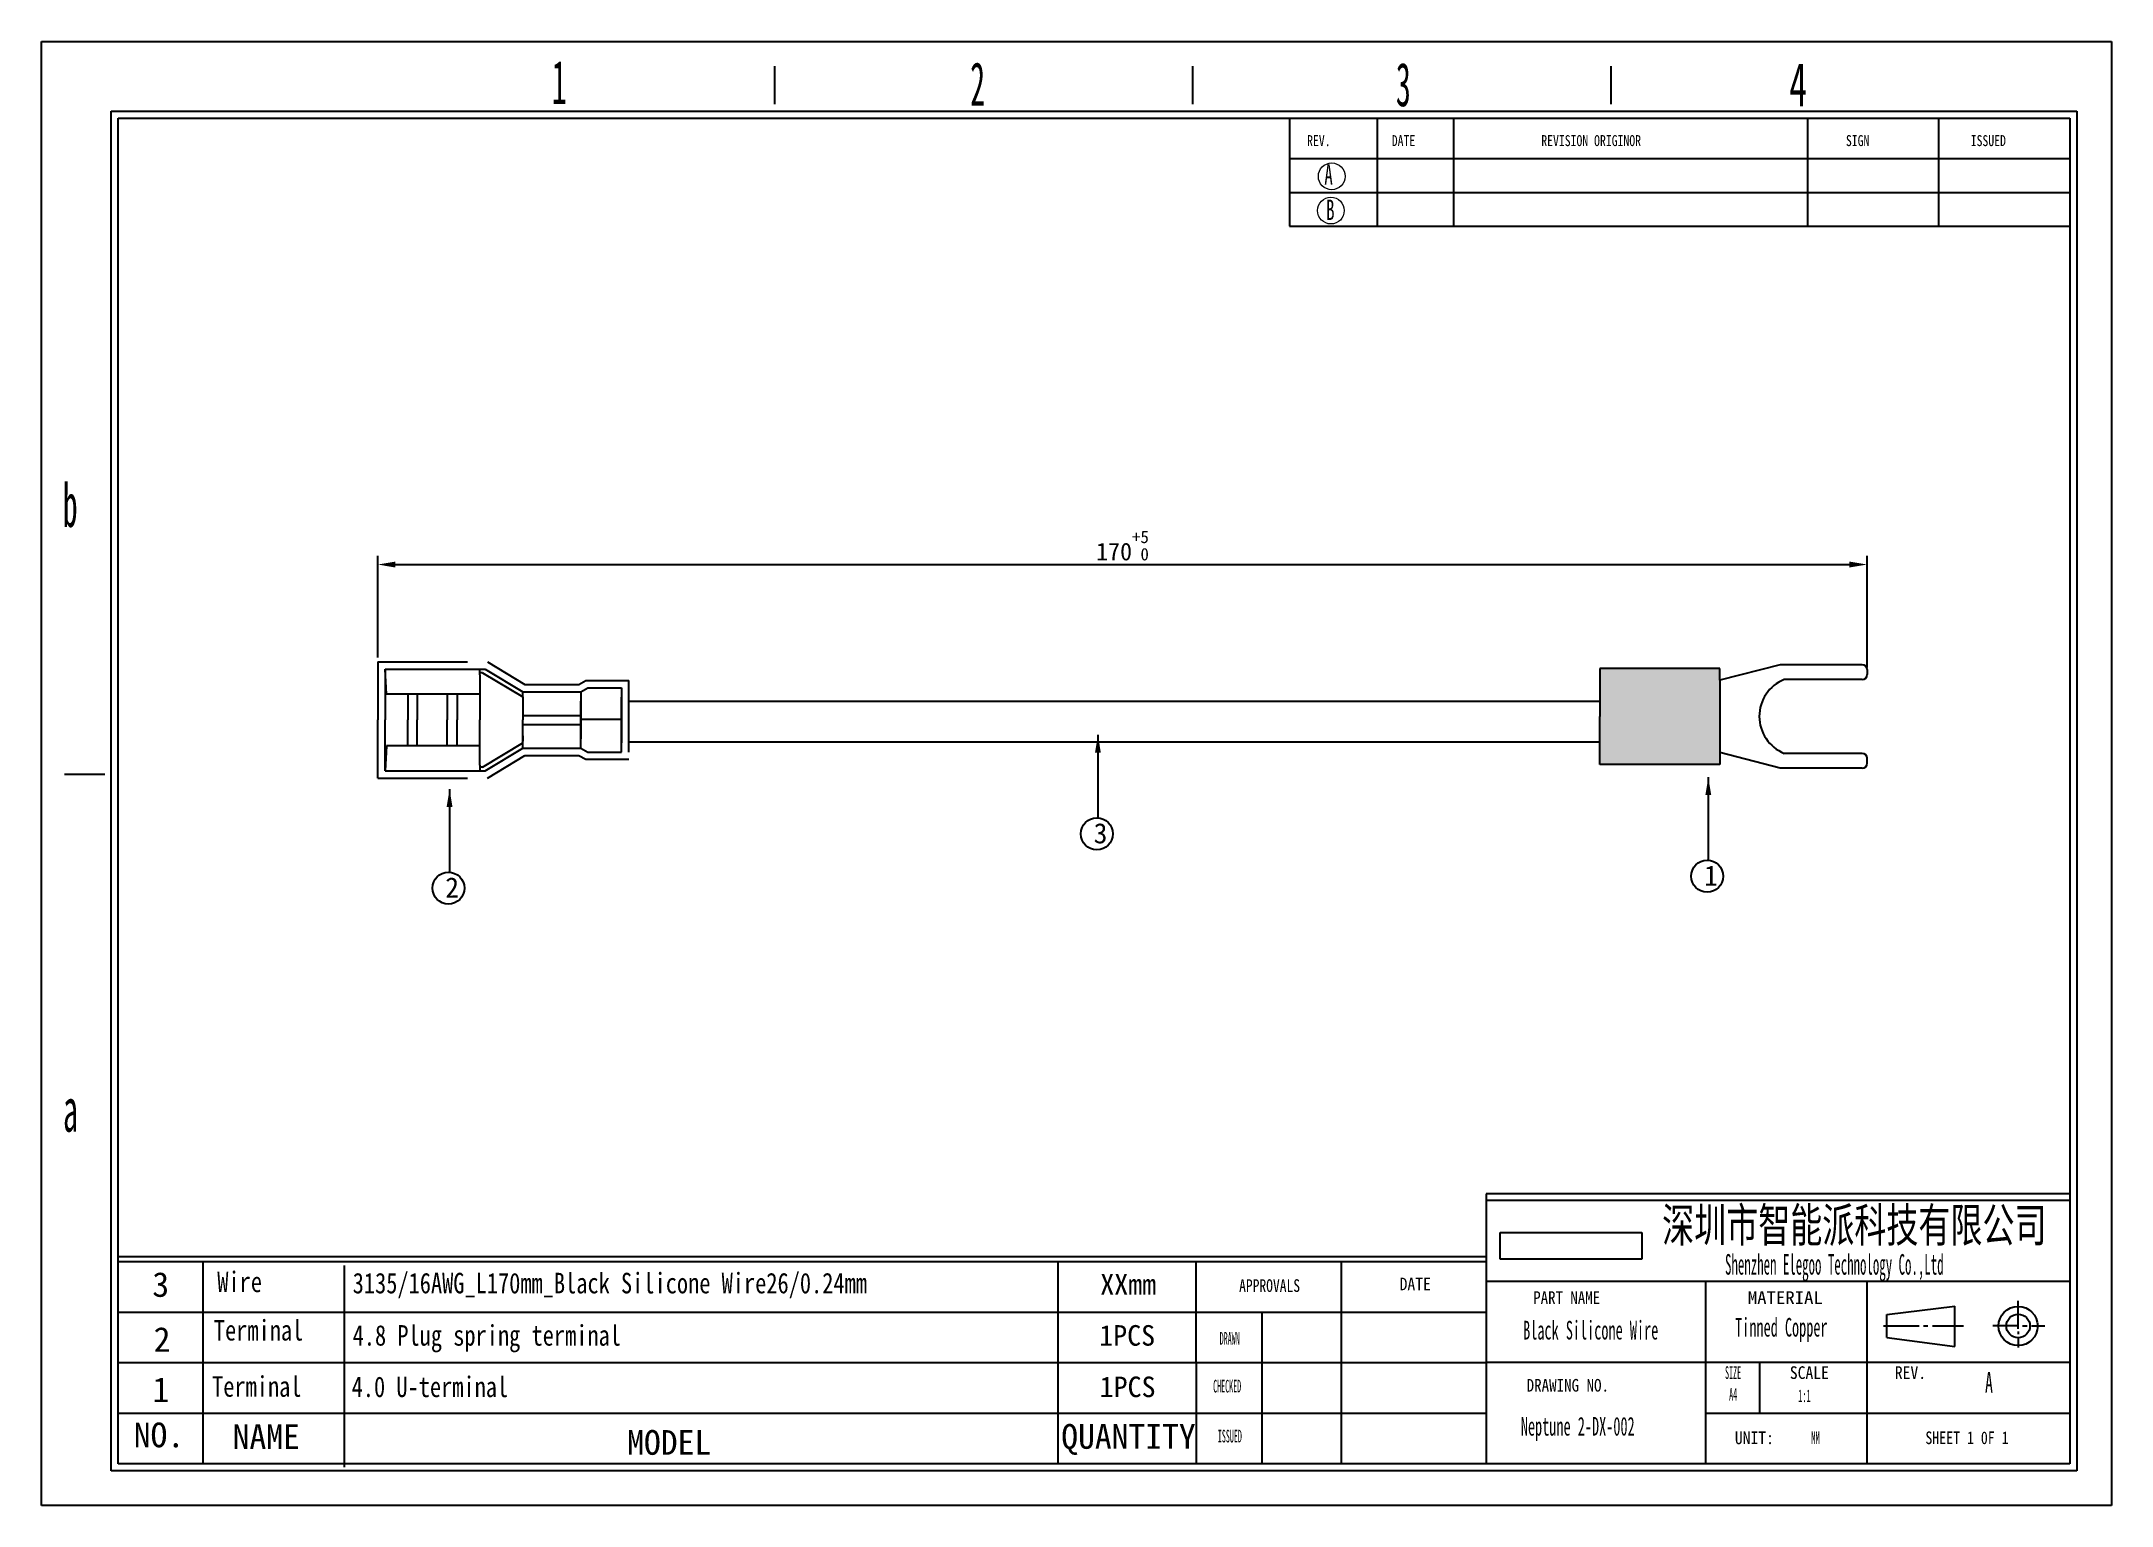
# Model space of a CAD drawing. Header units: millimetres. Extents: x 2 to 295, y 1 to 209.
import ezdxf

# ---------------------------------------------------------------- set-up
doc = ezdxf.new("R2010")
doc.units = ezdxf.units.MM
doc.header["$PDSIZE"] = -1
doc.linetypes.add('DASHED', pattern=[19.05, 12.7, -6.35])
doc.layers.add('SLD-0', color=179, linetype='Continuous')
doc.styles.add('SLDTEXTSTYLE0', font='TXT', dxfattribs={"width": 0.56, "bigfont": 'bigfont'})
doc.styles.add('SLDTEXTSTYLE10', font='TXT', dxfattribs={"width": 0.862222})
doc.styles.add('SLDTEXTSTYLE11', font='TXT', dxfattribs={"width": 1.089})
doc.styles.add('SLDTEXTSTYLE13', font='TXT', dxfattribs={"width": 0.56})
doc.styles.add('SLDTEXTSTYLE14', font='TXT', dxfattribs={"width": 0.805625})
doc.styles.add('SLDTEXTSTYLE3', font='TXT', dxfattribs={"width": 0.484})
doc.styles.add('SLDTEXTSTYLE4', font='TXT', dxfattribs={"width": 0.40535})
doc.styles.add('SLDTEXTSTYLE5', font='TXT', dxfattribs={"width": 0.6})
doc.styles.add('SLDTEXTSTYLE6', font='TXT', dxfattribs={"width": 0.5025})
doc.styles.add('SLDTEXTSTYLE7', font='TXT', dxfattribs={"width": 0.9075})
doc.styles.add('SLDTEXTSTYLE8', font='TXT', dxfattribs={"width": 0.870455})
doc.styles.add('SLDTEXTSTYLE9', font='TXT', dxfattribs={"width": 0.7865})
doc.dimstyles.new('ISO-25', dxfattribs={"dimtxt": 2.5, "dimasz": 2.5, "dimexe": 1.25, "dimexo": 0.625, "dimtad": 1, "dimtxsty": 'Standard', "dimcen": 2.5, "dimadec": 0, "dimazin": 0, "dimtfac": 1, "dimtmove": 0, "dimatfit": 3, "dimfxl": 1, "dimarcsym": 0})
picture_1 = doc.add_image_def('image1.jpg', size_in_pixel=(1698, 321))

# ---------------------------------------------------------------- blocks, each defined once
blk = doc.blocks.new('*D10')
at = {"color": 0, "lineweight": -2}
for p, q in [((49.47, 121.43), (49.47, 135.83)), ((260.47, 119.98), (260.47, 135.83)), ((51.97, 134.58), (257.97, 134.58))]:
    blk.add_line(p, q, dxfattribs=at)
at = {"color": 0}
for points in [[(51.97, 135), (51.97, 134.16), (49.47, 134.58)], [(257.97, 135), (257.97, 134.16), (260.47, 134.58)]]:
    blk.add_solid(points, dxfattribs=at)
at = {"layer": 'Defpoints', "color": 0}
for p in [(260.47, 134.58), (49.47, 120.81), (260.47, 119.35)]:
    blk.add_point(p, dxfattribs=at)
at = {"color": 0, "insert": (154.97, 137.25), "char_height": 2.5, "attachment_point": 5}
blk.add_mtext('170{\\H0.7x;\\S+5^  0;}', dxfattribs=at)

msp = doc.modelspace()

# ---------------------------------------------------------------- hatches: boundary and pattern name
msp.add_hatch(color=256).paths.add_polyline_path([(239.625, 118.184), (239.625, 119.874), (222.58, 119.874), (222.58, 113.071), (222.58, 106.269), (239.625, 106.269)])

# ---------------------------------------------------------------- linework, layer by layer
at = {"linetype": 'DASHED'}
for p, q in [((49.472, 120.807), (49.472, 112.563)), ((49.472, 120.807), (64.99, 120.807)), ((64.99, 120.807), (70.303, 117.602)), ((70.303, 117.602), (77.974, 117.602)), ((77.974, 117.602), (78.96, 118.136)), ((78.96, 118.136), (85.025, 118.136)), ((85.025, 108.026), (85.025, 118.136)), ((49.472, 104.319), (49.472, 112.563)), ((64.99, 104.319), (70.303, 107.525)), ((70.303, 107.525), (77.974, 107.525)), ((77.974, 107.525), (78.96, 106.991)), ((78.96, 106.991), (85.025, 106.991)), ((49.472, 104.319), (64.99, 104.319))]:
    msp.add_line(p, q, dxfattribs=at)
for p, q in [((248.167, 120.396), (239.625, 118.184)), ((259.773, 120.396), (248.167, 120.396)), ((50.507, 119.773), (50.507, 112.563)), ((50.507, 119.773), (64.702, 119.773)), ((50.714, 116.231), (50.507, 119.773)), ((63.946, 118.959), (63.946, 119.773)), ((64.294, 119.263), (63.946, 119.263)), ((63.946, 118.959), (63.946, 112.563)), ((64.294, 119.263), (70.015, 115.821)), ((64.702, 119.773), (70.015, 116.567)), ((239.625, 119.874), (222.58, 119.874)), ((222.58, 119.874), (222.58, 113.071)), ((239.625, 118.184), (239.625, 119.874)), ((239.625, 118.184), (239.625, 106.269)), ((259.773, 118.304), (248.709, 118.304)), ((260.471, 119.698), (260.471, 119.002)), ((63.946, 116.231), (50.714, 116.231)), ((53.723, 116.231), (53.723, 112.563)), ((55.06, 116.231), (55.06, 112.563)), ((59.284, 116.231), (59.284, 112.563)), ((60.728, 116.231), (60.728, 112.563)), ((70.015, 115.821), (70.015, 116.567)), ((70.015, 116.567), (78.236, 116.567)), ((70.015, 115.821), (70.015, 112.563)), ((78.236, 116.567), (79.222, 117.101)), ((78.236, 116.567), (78.236, 109.877)), ((78.236, 108.56), (78.236, 115.249)), ((79.222, 117.101), (83.99, 117.101)), ((83.99, 117.101), (83.99, 109.343)), ((83.99, 108.026), (83.99, 115.783)), ((50.507, 105.354), (50.507, 112.563)), ((53.723, 108.895), (53.723, 112.563)), ((55.06, 108.895), (55.06, 112.563)), ((59.284, 108.895), (59.284, 112.563)), ((60.728, 108.895), (60.728, 112.563)), ((63.946, 106.167), (63.946, 112.563)), ((70.015, 113.222), (78.236, 113.222)), ((70.015, 108.56), (70.015, 112.563)), ((70.015, 111.904), (78.236, 111.904)), ((78.236, 112.668), (83.99, 112.668)), ((222.58, 106.269), (222.58, 113.071)), ((50.714, 108.895), (50.507, 105.354)), ((63.946, 108.895), (50.714, 108.895)), ((64.294, 105.864), (70.015, 109.305)), ((64.702, 105.354), (70.015, 108.56)), ((70.015, 110.323), (70.015, 109.577)), ((70.015, 108.56), (78.236, 108.56)), ((78.236, 108.56), (79.222, 108.026)), ((63.946, 106.167), (63.946, 105.354)), ((64.294, 105.864), (63.946, 105.864)), ((79.222, 108.026), (83.99, 108.026)), ((239.625, 106.269), (222.58, 106.269)), ((248.167, 105.746), (239.625, 107.959)), ((259.773, 105.746), (248.167, 105.746)), ((259.773, 107.839), (248.709, 107.839)), ((260.471, 106.445), (260.471, 107.14)), ((50.507, 105.354), (63.946, 105.354)), ((50.507, 105.354), (64.702, 105.354))]:
    msp.add_line(p, q)
at = {"color": 0}
for p, q in [((85.025, 115.248), (222.58, 115.248)), ((85.025, 109.49), (222.58, 109.49))]:
    msp.add_line(p, q, dxfattribs=at)
at = {"color": 179}
for p, q in [((24.677, 35.811), (24.677, 7.219)), ((44.711, 35.316), (44.711, 6.723)), ((174.782, 7.219), (174.782, 28.663)), ((12.675, 14.39), (206.505, 14.39))]:
    msp.add_line(p, q, dxfattribs=at)
for centre in [(151.336, 96.435), (59.476, 88.754), (237.811, 90.435)]:
    msp.add_circle(centre, 2.26)
for centre, radius, start, end in [((259.773, 119.698), 0.698, 0, 90), ((250.845, 113.071), 5.652, 112.20674, 247.79326), ((259.773, 119.002), 0.698, 270, 0), ((259.773, 107.14), 0.698, 0, 90), ((259.773, 106.445), 0.698, 270, 0)]:
    msp.add_arc(centre, radius, start, end)
at = {"layer": 'SLD-0'}
for p, q in [((1.812, 208.674), (295.107, 208.674)), ((1.812, 1.294), (1.812, 208.674)), ((295.107, 208.674), (295.107, 1.294)), ((12.675, 7.219), (12.675, 197.811)), ((12.675, 197.811), (289.181, 197.811)), ((252.017, 197.811), (252.017, 182.514)), ((270.599, 197.811), (270.599, 182.514)), ((289.181, 197.811), (289.181, 7.219)), ((289.181, 7.219), (12.675, 7.219)), ((295.107, 1.294), (1.812, 1.294))]:
    msp.add_line(p, q, dxfattribs=at)
at = {"layer": 'SLD-0', "color": 6, "linetype": 'Continuous'}
for p, q in [((105.701, 199.786), (105.701, 205.169)), ((164.952, 199.786), (164.952, 205.169)), ((224.204, 199.786), (224.204, 205.169)), ((11.687, 6.231), (11.687, 198.799)), ((11.687, 198.799), (290.169, 198.799)), ((290.169, 198.799), (290.169, 6.231)), ((10.805, 104.853), (5.068, 104.853)), ((290.169, 6.231), (11.687, 6.231))]:
    msp.add_line(p, q, dxfattribs=at)
at = {"layer": 'SLD-0', "color": 179, "linetype": 'Continuous'}
for p, q in [((178.659, 197.811), (178.659, 182.514)), ((191.05, 197.811), (191.05, 182.514)), ((201.886, 197.811), (201.886, 182.514)), ((178.659, 192.074), (289.181, 192.074)), ((178.659, 187.294), (289.181, 187.294)), ((178.659, 182.514), (289.181, 182.514)), ((289.181, 45.462), (206.505, 45.462)), ((206.505, 45.462), (206.505, 7.219)), ((289.181, 44.506), (206.505, 44.506)), ((206.505, 36.531), (12.675, 36.531)), ((206.505, 35.811), (12.675, 35.811)), ((145.829, 35.811), (145.829, 7.219)), ((165.38, 35.811), (165.394, 7.219)), ((185.949, 35.811), (185.949, 7.219)), ((289.181, 33.033), (206.505, 33.033)), ((237.553, 33.033), (237.553, 7.219)), ((260.499, 7.219), (260.499, 33.033)), ((263.255, 28.354), (272.888, 29.538)), ((272.888, 23.846), (272.888, 29.538)), ((281.869, 26.35), (281.869, 30.316)), ((206.505, 28.663), (12.675, 28.663)), ((206.505, 28.663), (12.675, 28.663)), ((262.786, 26.733), (267.83, 26.733)), ((263.255, 25.106), (263.255, 28.354)), ((268.461, 26.733), (269.091, 26.733)), ((269.722, 26.733), (274.136, 26.733)), ((281.869, 26.733), (278.268, 26.733)), ((282.5, 26.733), (283.13, 26.733)), ((283.761, 26.733), (285.653, 26.733)), ((263.255, 25.106), (272.888, 23.846)), ((281.869, 25.966), (281.869, 25.583)), ((281.869, 25.2), (281.869, 23.667)), ((206.505, 21.515), (12.675, 21.515)), ((289.181, 21.56), (206.505, 21.56)), ((245.202, 21.56), (245.202, 14.39)), ((237.553, 14.39), (289.181, 14.39)), ((197.398, 7.219), (156.286, 7.219))]:
    msp.add_line(p, q, dxfattribs=at)
at = {"layer": 'SLD-0', "lineweight": 18}
for centre in [(184.622, 189.564), (184.499, 184.715)]:
    msp.add_circle(centre, 1.894, dxfattribs=at)
at = {"layer": 'SLD-0', "color": 179, "linetype": 'Continuous'}
for radius in [2.771, 1.669]:
    msp.add_circle((281.869, 26.733), radius, dxfattribs=at)

# ---------------------------------------------------------------- texts
at = {"attachment_point": 1}
for s, insert, char_height, width in [('3', (150.893, 97.949), 2.862, 28.73867), ('1', (237.369, 91.949), 2.862, 5.99986), ('2', (59.033, 90.268), 2.862, 28.73867), ('{\\fSimSun|b0|i0|c134|p2;3}', (17.528, 34.361), 3.5, 3.84369), ('{\\fSimSun|b0|i0|c134|p2;\\W0.8;Wire}', (26.727, 34.436), 2.91042, 10.0429), ('{\\f@SimSun|b0|i0|c0|p2;\\W0.8;3135/16AWG_L170mm_\\f@SimSun|b0|i0|c134|p2;Black Silicone Wire\\f@SimSun|b0|i0|c0|p2;26/0.24mm}', (45.914, 34.262), 2.910417, 112.97472), ('{\\fSimSun|b0|i0|c134|p2;XXmm}', (151.824, 34.098), 2.91042, 9.84121), ('{\\fSimSun|b0|i0|c134|p2;2}', (17.717, 26.58), 3.5, 3.84369), ('{\\fSimSun|b0|i0|c134|p2;\\W0.8;Terminal}', (26.244, 27.585), 2.91042, 10.0429), ('{\\f@SimSun|b0|i0|c0|p2;\\W0.8;4.8 \\f@SimSun|b0|i0|c134|p2;Plug spring terminal}', (45.905, 26.858), 2.91042, 67.62953), ('{\\fSimSun|b0|i0|c134|p2;1PCS}', (151.675, 26.853), 2.91042, 10.0429), ('{\\fSimSun|b0|i0|c134|p2;1}', (17.545, 19.455), 3.5, 4.84381), ('{\\fSimSun|b0|i0|c134|p2;\\W0.8;Terminal}', (25.99, 19.622), 2.91042, 10.0429), ('{\\fSimSun|b0|i0|c0|p2;\\W0.8;4.0 U-terminal}', (45.765, 19.574), 2.91042, 56.72303), ('{\\fSimSun|b0|i0|c134|p2;1PCS}', (151.737, 19.566), 2.91042, 10.0429), ('{\\fSimSun|b0|i0|c134|p2;NO.}', (14.897, 13.051), 3.5, 10.0429), ('{\\fSimSun|b0|i0|c134|p2;NAME}', (28.907, 12.825), 3.5, 10.0429), ('{\\fSimSun|b0|i0|c134|p2;MODEL}', (84.802, 11.988), 3.5, 10.0429), ('{\\fSimSun|b0|i0|c134|p2;QUANTITY}', (146.3, 12.838), 3.5, 10.0429)]:
    msp.add_mtext(s, dxfattribs=dict(at, insert=insert, char_height=char_height, width=width))
at = {"layer": 'SLD-0'}
for s, insert, char_height, attachment_point, style in [('1', (74.111, 205.971), 6.172, 1, 'SLDTEXTSTYLE6'), ('2', (133.388, 205.728), 6.172, 1, 'SLDTEXTSTYLE6'), ('3', (193.707, 205.666), 6.172, 1, 'SLDTEXTSTYLE6'), ('4', (249.441, 205.659), 6.172, 1, 'SLDTEXTSTYLE5'), ('A', (183.578, 191.286), 2.903, 1, 'SLDTEXTSTYLE5'), ('B', (183.832, 186.271), 2.903, 1, 'SLDTEXTSTYLE5'), ('b', (4.835, 146.092), 6.172, 1, 'SLDTEXTSTYLE6'), ('a', (4.88, 60.423), 6.172, 1, 'SLDTEXTSTYLE6'), ('{\\fSimSun|b0|i0|c134|p2;\\W0.689;深圳市智能派科技有限公司}', (258.658, 43.451), 4.82808, 2, 'SLDTEXTSTYLE11'), ('A', (277.178, 20.219), 2.91, 1, 'SLDTEXTSTYLE13')]:
    msp.add_mtext(s, dxfattribs=dict(at, insert=insert, char_height=char_height, attachment_point=attachment_point, style=style))
at = {"layer": 'SLD-0', "color": 179}
for s, insert, char_height, attachment_point, style in [('REV.', (181.129, 195.4), 1.5536, 1, 'SLDTEXTSTYLE9'), ('DATE', (193.126, 195.4), 1.5536, 1, 'SLDTEXTSTYLE9'), ('REVISION ORIGINOR', (214.308, 195.4), 1.55363, 1, 'SLDTEXTSTYLE9'), ('SIGN', (257.466, 195.4), 1.5536, 1, 'SLDTEXTSTYLE9'), ('ISSUED', (275.148, 195.4), 1.5536, 1, 'SLDTEXTSTYLE9'), ('{\\W0.46;Shenzhen Elegoo Technology Co.,Ltd}', (255.822, 36.914), 2.91042, 2, 'SLDTEXTSTYLE13'), ('APPROVALS', (175.815, 33.347), 1.7927, 2, 'SLDTEXTSTYLE9'), ('DATE', (196.449, 33.577), 1.7927, 2, 'SLDTEXTSTYLE7'), ('PART NAME', (217.905, 31.645), 1.7927, 2, 'SLDTEXTSTYLE10'), ('MATERIAL', (248.88, 31.645), 1.7927, 2, 'SLDTEXTSTYLE11'), ('DRAWN', (170.162, 25.873), 1.7927, 2, 'SLDTEXTSTYLE4'), ('SIZE', (241.479, 21.022), 1.7927, 2, 'SLDTEXTSTYLE4'), ('SCALE', (252.289, 21.022), 1.7927, 2, 'SLDTEXTSTYLE7'), ('REV.', (266.61, 21.022), 1.7927, 2, 'SLDTEXTSTYLE7'), ('CHECKED', (169.803, 19.105), 1.7927, 2, 'SLDTEXTSTYLE4'), ('DRAWING NO.', (218.07, 19.229), 1.79265, 2, 'SLDTEXTSTYLE8'), ('A4', (241.49, 17.953), 1.7927, 2, 'SLDTEXTSTYLE4'), ('1:1', (251.596, 17.745), 1.7927, 2, 'SLDTEXTSTYLE3'), ('ISSUED', (170.188, 12.025), 1.7927, 2, 'SLDTEXTSTYLE4'), ('UNIT:', (244.499, 11.791), 1.7927, 2, 'SLDTEXTSTYLE7'), ('MM', (253.161, 11.791), 1.7927, 2, 'SLDTEXTSTYLE3'), ('SHEET 1 0F 1', (274.62, 11.791), 1.79265, 2, 'SLDTEXTSTYLE14')]:
    msp.add_mtext(s, dxfattribs=dict(at, insert=insert, char_height=char_height, attachment_point=attachment_point, style=style))
at = {"layer": 'SLD-0', "color": 0, "insert": (221.309, 27.462), "char_height": 2.64583, "width": 22.04954, "attachment_point": 2, "style": 'SLDTEXTSTYLE0'}
msp.add_mtext('{\\f@SimSun|b0|i0|c134|p2;\\W0.56;Black Silicone Wire}', dxfattribs=at)
at = {"layer": 'SLD-0', "color": 0, "char_height": 2.64583, "attachment_point": 2, "style": 'SLDTEXTSTYLE0'}
for s, insert in [('{\\fSimSun|b0|i0|c134|p2;\\W0.56;Tinned Copper}', (248.32, 27.875)), ('{\\fSimSun|b0|i0|c134|p2;Neptune 2-\\W0.56;DX-002}', (219.475, 13.851))]:
    msp.add_mtext(s, dxfattribs=dict(at, insert=insert))

# ---------------------------------------------------------------- dimensions: what is measured, and where the dimension line sits
dim = msp.add_linear_dim(base=(260.471, 134.579), p1=(49.472, 120.807), p2=(260.471, 119.35), text='170{\\H0.7x;\\S+5^  0;}', dimstyle='ISO-25')
dim.commit()
dim.dimension.update_dxf_attribs({"geometry": '*D10', "text_midpoint": (154.971, 137.245)})

# ---------------------------------------------------------------- pictures from other files: only their frames are drawn
image = msp.add_image(picture_1, insert=(208.477, 36.188), size_in_units=(20.09, 3.798))
image.dxf.flags = 7

# ---------------------------------------------------------------- leaders
for points in [[(151.496, 110.441), (151.496, 98.69)], [(59.636, 102.76), (59.636, 91.008)], [(237.972, 104.441), (237.972, 92.69)]]:
    msp.add_leader(points, dimstyle='ISO-25', override={"dimgap": 0.625, "dimtad": 0})

doc.saveas('drawing.dxf')
